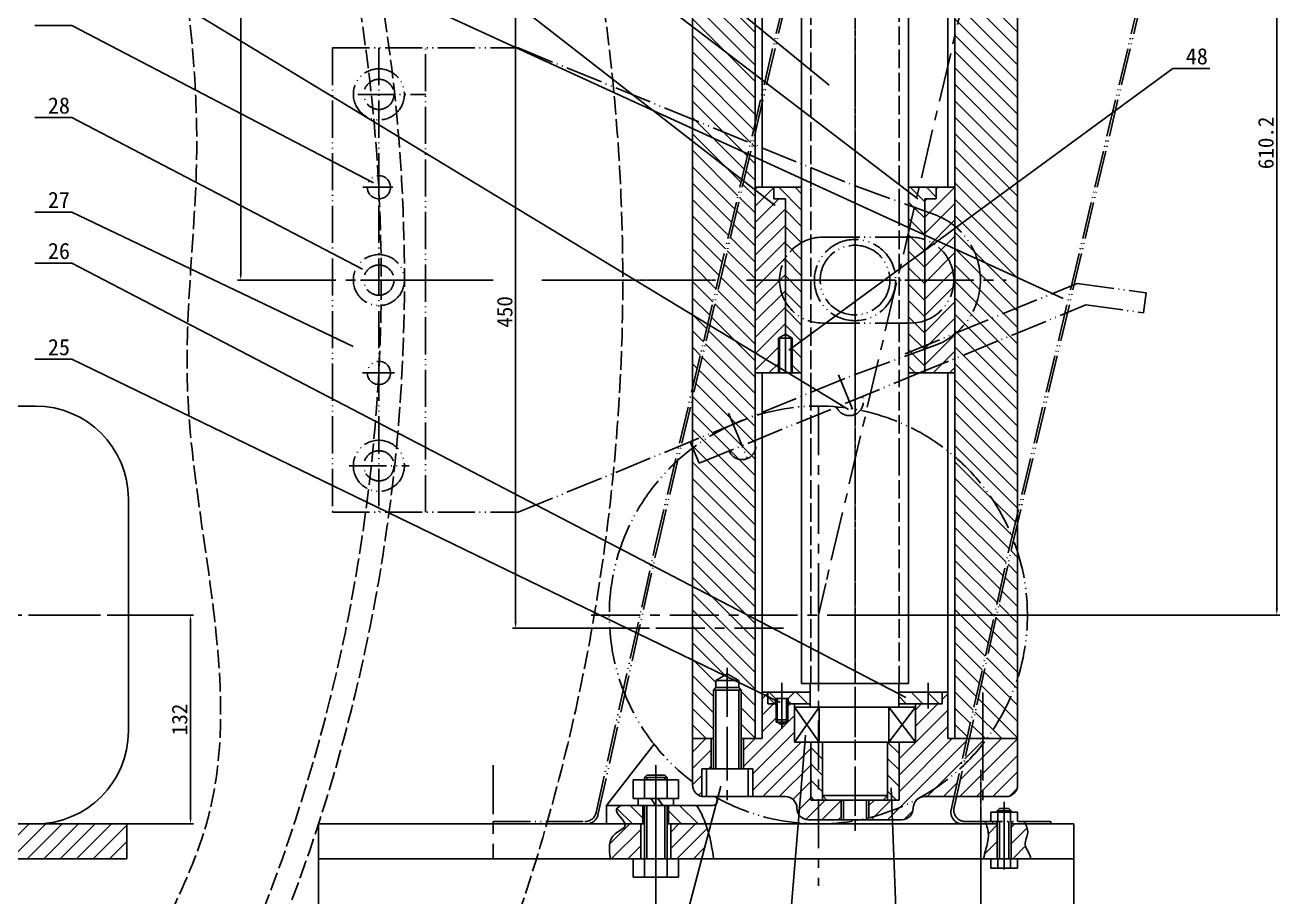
# Model space of a CAD drawing. Header units: millimetres. Extents: x 426 to 3129, y 89 to 2051.
# Drawn here: x 1610 to 2421, y 777 to 1340 of the extents above; entities that cross this region are included whole.
import ezdxf

# ---------------------------------------------------------------- set-up
doc = ezdxf.new("R2010")
doc.units = ezdxf.units.MM
for name, pattern in [('ACAD_ISO02W100', [15, 12, -3]), ('ACAD_ISO05W100', [34, 24, -3, 0.5, -3, 0.5, -3]), ('CENTER', [50.8, 31.75, -6.35, 6.35, -6.35]), ('CENTER2', [1.125, 0.75, -0.125, 0.125, -0.125])]:
    doc.linetypes.add(name, pattern=pattern)
for name, color, linetype in [('01', 1, 'CENTER'), ('1', 5, 'Continuous'), ('3', 5, 'Continuous'), ('CENTER', 1, 'CENTER2'), ('LAYER2', 6, 'ACAD_ISO05W100'), ('图层1', 7, 'Continuous'), ('图层2', 3, 'ACAD_ISO02W100')]:
    doc.layers.add(name, color=color, linetype=linetype)
doc.dimstyles.get("Standard").update_dxf_attribs({"dimtxt": 0.18, "dimasz": 0.18, "dimexe": 0.18, "dimexo": 0.0625, "dimgap": 0.09, "dimtad": 0, "dimtih": 1, "dimtoh": 1, "dimdec": 4, "dimzin": 0, "dimdsep": 46, "dimtxsty": 'Standard', "dimcen": 0.09, "dimadec": 0, "dimazin": 0, "dimtfac": 1, "dimtdec": 4, "dimtofl": 0, "dimtmove": 0, "dimatfit": 3, "dimfxl": 0, "dimtolj": 1, "dimtzin": 0, "dimarcsym": 0})
pattern_1 = [(135, (3463.598, -4151.553), (-5.303301, -5.303301), [])]
pattern_2 = [(45, (3463.598, -4151.553), (-5.303301, 5.303301), [])]
pattern_3 = [(135, (-48494.184, -1320.345), (-5.3033009, -5.3033009), [])]
pattern_4 = [(45, (-48494.184, -1320.345), (-5.3033009, 5.3033009), [])]

# ---------------------------------------------------------------- blocks, each defined once
blk = doc.blocks.new('*D2')
at = {"layer": '3', "color": 0, "lineweight": -2}
for p, q in [((2266.23, 1568.85), (2420.56, 1568.85)), ((2418.56, 1564.85), (2418.56, 962.69)), ((2146.23, 958.69), (2420.56, 958.69))]:
    blk.add_line(p, q, dxfattribs=at)
at = {"layer": '3', "color": 0}
for points in [[(2417.9, 1564.85), (2419.23, 1564.85), (2418.56, 1568.85)], [(2417.9, 962.69), (2419.23, 962.69), (2418.56, 958.69)]]:
    blk.add_solid(points, dxfattribs=at)
at = {"layer": 'DEFPOINTS', "color": 0}
for p in [(2266.17, 1568.85), (2146.17, 958.69), (2418.56, 958.69)]:
    blk.add_point(p, dxfattribs=at)
at = {"layer": '3', "color": 0, "insert": (2411.56, 1263.77), "char_height": 10, "attachment_point": 5, "rotation": 90}
blk.add_mtext('\\A1;610.2', dxfattribs=at)
blk = doc.blocks.new('*D3')
at = {"layer": '3', "color": 0, "lineweight": -2}
for p, q in [((1706.73, 958.69), (1719.01, 958.69)), ((1717.01, 954.69), (1717.01, 827.69)), ((1675.83, 823.69), (1719.01, 823.69))]:
    blk.add_line(p, q, dxfattribs=at)
at = {"layer": '3', "color": 0}
for points in [[(1716.34, 954.69), (1717.68, 954.69), (1717.01, 958.69)], [(1716.34, 827.69), (1717.68, 827.69), (1717.01, 823.69)]]:
    blk.add_solid(points, dxfattribs=at)
at = {"layer": 'DEFPOINTS', "color": 0}
for p in [(1706.67, 958.69), (1675.77, 823.69), (1717.01, 823.69)]:
    blk.add_point(p, dxfattribs=at)
at = {"layer": '3', "color": 0, "insert": (1710.01, 891.19), "char_height": 10, "attachment_point": 5, "rotation": 90}
blk.add_mtext('\\A1;132', dxfattribs=at)
blk = doc.blocks.new('*D7')
at = {"layer": '3', "color": 0, "lineweight": -2}
for p, q in [((1937.28, 1400.1), (1924.97, 1400.1)), ((1926.97, 1396.1), (1926.97, 954.1)), ((2013.53, 950.1), (1924.97, 950.1))]:
    blk.add_line(p, q, dxfattribs=at)
at = {"layer": '3', "color": 0}
for points in [[(1926.31, 1396.1), (1927.64, 1396.1), (1926.97, 1400.1)], [(1926.31, 954.1), (1927.64, 954.1), (1926.97, 950.1)]]:
    blk.add_solid(points, dxfattribs=at)
at = {"layer": 'DEFPOINTS', "color": 0}
for p in [(1937.35, 1400.1), (1926.97, 950.1), (2013.6, 950.1)]:
    blk.add_point(p, dxfattribs=at)
at = {"layer": '3', "color": 0, "insert": (1919.97, 1154.53), "char_height": 10, "attachment_point": 5, "rotation": 90}
blk.add_mtext('\\A1;450', dxfattribs=at)
blk = doc.blocks.new('*D8')
at = {"layer": '3', "color": 0, "lineweight": -2}
for p, q in [((1980.31, 1568.85), (1747.44, 1568.85)), ((1749.44, 1564.85), (1749.44, 1179.1)), ((1779.42, 1175.1), (1747.44, 1175.1))]:
    blk.add_line(p, q, dxfattribs=at)
at = {"layer": '3', "color": 0}
for points in [[(1748.78, 1564.85), (1750.11, 1564.85), (1749.44, 1568.85)], [(1748.78, 1179.1), (1750.11, 1179.1), (1749.44, 1175.1)]]:
    blk.add_solid(points, dxfattribs=at)
at = {"layer": 'DEFPOINTS', "color": 0}
for p in [(1980.37, 1568.85), (1749.44, 1175.1), (1779.48, 1175.1)]:
    blk.add_point(p, dxfattribs=at)
at = {"layer": '3', "color": 0, "insert": (1742.44, 1452.91), "char_height": 10, "attachment_point": 5, "rotation": 90}
blk.add_mtext('\\A1;393.75', dxfattribs=at)
blk = doc.blocks.new('*D9')
at = {"layer": '3', "color": 0, "lineweight": -2}
for p, q in [((2227.48, 801.12), (2227.48, 751.1)), ((2017.48, 789.12), (2017.48, 751.1)), ((2223.48, 753.1), (2021.48, 753.1))]:
    blk.add_line(p, q, dxfattribs=at)
at = {"layer": '3', "color": 0}
for points in [[(2021.48, 753.77), (2021.48, 752.44), (2017.48, 753.1)], [(2223.48, 753.77), (2223.48, 752.44), (2227.48, 753.1)]]:
    blk.add_solid(points, dxfattribs=at)
at = {"layer": 'DEFPOINTS', "color": 0}
for p in [(2227.48, 801.19), (2017.48, 789.19), (2017.48, 753.1)]:
    blk.add_point(p, dxfattribs=at)
at = {"layer": '3', "color": 0, "insert": (2122.48, 760.1), "char_height": 10, "attachment_point": 5}
blk.add_mtext('\\A1;160', dxfattribs=at)

msp = doc.modelspace()

# ---------------------------------------------------------------- hatches: boundary and pattern name
at = {"layer": '1'}
h = msp.add_hatch(dxfattribs=at)
h.set_pattern_fill('ANSI31', color=256, scale=60, angle=90, style=0)
h.set_pattern_definition(pattern_1)
h.paths.add_polyline_path([(2243.21124, 1471.3529), (2210.67178, 1471.3529), (2210.67178, 1333.17687)], flags=16)
h.paths.add_polyline_path([(2210.67178, 1333.17687), (2210.67178, 1208.58944), (2251.17178, 1238.33421), (2251.17178, 1471.3529), (2243.21124, 1471.3529)])
h = msp.add_hatch(dxfattribs=at)
h.set_pattern_fill('ANSI31', color=256, scale=60, angle=90, style=0)
h.set_pattern_definition(pattern_1)
h.paths.add_polyline_path([(2041.17178, 1373.77526), (2041.17178, 1339.02414), (2081.67178, 1308.00377), (2081.67178, 1340.39491)])
h.paths.add_polyline_path([(2063.67178, 1355.23062), (2081.67178, 1340.39491), (2081.67178, 1379.1029), (2063.67178, 1379.1029)])
h.paths.add_polyline_path([(2063.67178, 1355.23062), (2063.67178, 1379.1029), (2056.17178, 1379.1029), (2056.17178, 1390.3529), (2041.17178, 1390.3529), (2041.17178, 1373.77526)])
h.paths.add_polyline_path([(2041.17178, 1264.76981), (2072.98891, 1239.98262), (2081.67178, 1276.779), (2081.67178, 1308.00377), (2041.17178, 1339.02414)])
h.paths.add_polyline_path([(2041.17178, 1264.76981), (2041.17178, 1237.99879), (2041.17178, 1105.14766), (2072.98891, 1239.98262)])
h.paths.add_polyline_path([(2081.67178, 1270.25906), (2074.2883, 1238.97032), (2081.67178, 1233.2182), (2081.67178, 1235.1029)])
h = msp.add_hatch(dxfattribs=at)
h.set_pattern_fill('ANSI31', color=256, scale=60, angle=90, style=0)
h.set_pattern_definition(pattern_1)
h.paths.add_polyline_path([(2081.67178, 1087.37004), (2081.67178, 1233.2182), (2074.2883, 1238.97032), (2041.17178, 1098.63343), (2041.17178, 1071.18095), (2041.17178, 1066.45289, -0.085022506)])
h.paths.add_polyline_path([(2081.67178, 1087.37004, 0.085022506), (2041.17178, 1066.45289), (2041.17178, 977.1549), (2076.5948, 958.6862), (2081.67178, 958.6862)])
h = msp.add_hatch(dxfattribs=at)
h.set_pattern_fill('ANSI31', color=256, scale=60, style=0)
h.set_pattern_definition(pattern_2)
h.paths.add_polyline_path([(2210.67178, 1235.1029), (2198.67178, 1235.1029), (2198.67178, 1227.6029), (2191.17178, 1227.6029), (2191.17178, 1217.52917), (2191.17178, 1194.26788), (2210.67178, 1208.58944)])
h.paths.add_polyline_path([(2210.67178, 1175.1029), (2210.67178, 1208.58944), (2191.17178, 1194.26788), (2191.17178, 1175.1029)])
h.paths.add_polyline_path([(2210.67178, 1175.1029), (2191.17178, 1175.1029), (2191.17178, 1115.1029), (2206.17178, 1115.1029), (2210.67178, 1115.1029)])
h.paths.add_polyline_path([(2101.17178, 1227.6029), (2093.67178, 1227.6029), (2093.67178, 1235.1029), (2081.67178, 1235.1029), (2081.67178, 1213.66671), (2081.67178, 1175.1029), (2101.17178, 1175.1029)])
h.paths.add_polyline_path([(2081.67178, 1115.1029), (2096.67178, 1115.1029), (2096.67178, 1137.6029), (2101.17178, 1140.20098), (2101.17178, 1175.1029), (2081.67178, 1175.1029)])
h = msp.add_hatch(dxfattribs=at)
h.set_pattern_fill('ANSI31', color=256, scale=60, angle=90, style=0)
h.set_pattern_definition(pattern_1)
h.paths.add_polyline_path([(2191.17178, 1227.6029), (2198.67178, 1227.6029), (2198.67178, 1235.1029), (2187.57607, 1235.1029), (2180.67178, 1205.78442), (2180.67178, 1186.55627), (2191.17178, 1194.26788)])
h.paths.add_polyline_path([(2185.93713, 1228.14329), (2180.67178, 1232.17621), (2180.67178, 1221.59233), (2180.67178, 1205.78442)])
h.paths.add_polyline_path([(2187.57607, 1235.1029), (2180.67178, 1235.1029), (2180.67178, 1232.17621), (2185.93713, 1228.14329)])
h.paths.add_polyline_path([(2191.17178, 1194.26788), (2180.67178, 1186.55627), (2180.67178, 1175.1029), (2191.17178, 1175.1029)])
h.paths.add_polyline_path([(2191.17178, 1175.1029), (2180.67178, 1175.1029), (2180.67178, 1115.1029), (2191.17178, 1115.1029)])
h.paths.add_polyline_path([(2105.67178, 1115.1029), (2111.67178, 1115.1029), (2111.67178, 1135.87999), (2105.67178, 1131.47336)])
h.paths.add_polyline_path([(2111.67178, 1175.1029), (2101.17178, 1175.1029), (2101.17178, 1140.20098), (2105.67178, 1137.6029), (2105.67178, 1131.47336), (2111.67178, 1135.87999)])
h.paths.add_polyline_path([(2111.67178, 1235.1029), (2093.67178, 1235.1029), (2093.67178, 1227.6029), (2101.17178, 1227.6029), (2101.17178, 1175.1029), (2111.67178, 1175.1029)])
h = msp.add_hatch(dxfattribs=at)
h.set_pattern_fill('ANSI31', color=256, scale=60, angle=90, style=0)
h.set_pattern_definition(pattern_1)
h.paths.add_polyline_path([(2210.67178, 1208.58944), (2210.67178, 1115.1029), (2210.67178, 1060.89947, -0.118750736), (2247.54247, 1009.52776), (2251.17178, 1024.8254), (2251.17178, 1140.98405), (2251.17178, 1157.19348), (2251.17178, 1238.33421)])
h = msp.add_hatch(dxfattribs=at)
h.set_pattern_fill('ANSI31', color=256, scale=60, angle=90, style=0)
h.set_pattern_definition(pattern_1)
h.paths.add_polyline_path([(2210.67178, 958.6862), (2236.17697, 958.6862), (2246.10543, 1003.47061), (2247.54247, 1009.52776, 0.118750736), (2210.67178, 1060.89947)])
h.paths.add_polyline_path([(2236.17697, 958.6862), (2210.67178, 958.6862), (2210.67178, 878.8529), (2218.47835, 878.8529)])
h.paths.add_polyline_path([(2251.17178, 958.6862), (2237.71339, 958.6862), (2220.01477, 878.8529), (2231.3472, 878.8529, 0.081627234), (2251.17178, 917.89497)])
h.paths.add_polyline_path([(2237.71339, 958.6862), (2251.17178, 958.6862), (2251.17178, 999.47743, 0.014957472), (2248.50266, 1007.09879), (2247.64185, 1003.47061)])
h.paths.add_polyline_path([(2231.3472, 878.8529), (2251.17178, 878.8529), (2251.17178, 917.89497, -0.081627234)])
h = msp.add_hatch(dxfattribs=at)
h.set_pattern_fill('ANSI31', color=256, scale=60, angle=90, style=0)
h.set_pattern_definition(pattern_1)
h.paths.add_polyline_path([(2041.17178, 977.1549), (2041.17178, 958.6862), (2076.5948, 958.6862)])
h.paths.add_polyline_path([(2041.17178, 958.6862), (2041.17178, 950.1029), (2081.67178, 950.1029), (2081.67178, 956.03919), (2076.5948, 958.6862)])
h.paths.add_polyline_path([(2041.17178, 950.1029), (2041.17178, 929.67643), (2061.86917, 919.64229), (2063.67178, 920.68303), (2071.17178, 916.3529), (2071.17178, 915.13236), (2081.67178, 910.04194), (2081.67178, 950.1029)])
h.paths.add_polyline_path([(2054.67178, 910.0529), (2056.17178, 911.8529), (2056.17178, 916.3529), (2061.86917, 919.64229), (2041.17178, 929.67643), (2041.17178, 890.1029), (2041.17178, 878.8529), (2054.67178, 878.8529)])
h.paths.add_polyline_path([(2081.67178, 910.04194), (2071.17178, 915.13236), (2071.17178, 911.8529), (2072.67178, 910.0529), (2072.67178, 878.8529), (2081.67178, 878.8529)])
h = msp.add_hatch(dxfattribs=at)
h.set_pattern_fill('ANSI31', color=256, scale=60, style=0)
h.set_pattern_definition(pattern_2)
edge = h.paths.add_edge_path()
edge.add_line((2007.73194, 823.68614), (1997.6061, 823.68614))
edge.add_spline(control_points=[(1997.6061, 823.68614), (1997.6752, 823.4283), (1997.99307, 820.91422), (1986.24606, 816.64501), (1987.39089, 807.33984), (1988.148, 801.18614)], knot_values=[0, 0, 0, 0, 0.932855947, 9.383434657, 25.884454147, 25.884454147, 25.884454147, 25.884454147], degree=3, periodic=0)
edge.add_line((1988.148, 801.18614), (2007.73194, 801.18614))
edge.add_line((2007.73194, 801.18614), (2007.73194, 823.68614))
at = {"layer": '3'}
h = msp.add_hatch(dxfattribs=at)
h.set_pattern_fill('ANSI31', color=256, scale=60, style=0)
h.set_pattern_definition(pattern_4)
h.paths.add_polyline_path([(2080.17178, 859.3529), (2080.17178, 841.3529), (2101.17178, 841.3529, -0.414213562), (2108.67178, 833.8529, 0.414213562), (2116.17178, 826.3529), (2122.48194, 826.3529), (2122.48194, 839.1029), (2117.67178, 839.1029), (2117.67178, 876.6029), (2107.17178, 876.6029), (2107.17178, 901.3529), (2102.67178, 901.3529), (2102.67178, 890.8529), (2102.67178, 889.3529), (2101.92178, 889.3529), (2098.92178, 887.62085), (2095.92178, 889.3529), (2095.17178, 889.3529), (2095.17178, 890.8529), (2095.17178, 901.3529), (2089.92178, 901.3529), (2089.92178, 908.8529), (2086.17178, 908.8529), (2086.17178, 878.8529), (2074.17178, 878.8529), (2074.17178, 859.3529)])
h.paths.add_polyline_path([(2053.17178, 878.8529), (2041.17178, 878.8529), (2041.17178, 848.8529, 0.356393959), (2047.17178, 841.50443), (2047.17178, 859.3529), (2053.17178, 859.3529)])
h.paths.add_polyline_path([(2137.17178, 839.1029), (2122.48194, 839.1029), (2122.48194, 826.3529), (2137.17178, 826.3529)])
h.paths.add_polyline_path([(2155.17178, 839.1029), (2155.17178, 827.70386, 0.063814425), (2187.14397, 840.17957, -0.031955167), (2187.98301, 840.64126, 0.060211161), (2214.22012, 859.64527), (2218.47835, 878.8529), (2206.17178, 878.8529), (2206.17178, 908.8529), (2202.42178, 908.8529), (2202.42178, 901.3529), (2185.17178, 901.3529), (2185.17178, 876.6029), (2174.67178, 876.6029), (2174.67178, 839.1029)])
h.paths.add_polyline_path([(2176.17178, 826.3529, 0.414213562), (2183.67178, 833.8529, -0.256372929), (2187.14397, 840.17957, -0.063814425), (2155.17178, 827.70386), (2155.17178, 826.3529)])
h.paths.add_polyline_path([(2251.17178, 878.8529), (2231.3472, 878.8529, -0.008196574), (2228.67178, 875.32723), (2228.67178, 869.13749), (2228.67178, 841.3529), (2243.67178, 841.3529, 0.414213562), (2251.17178, 848.8529)])
h.paths.add_polyline_path([(2228.67178, 841.3529), (2228.67178, 875.32723, -0.03459494), (2216.16364, 861.48158), (2211.70122, 841.3529)])
h.paths.add_polyline_path([(2228.67178, 875.32723), (2228.67178, 878.8529), (2220.01477, 878.8529), (2216.16364, 861.48158, 0.03459494)])
h.paths.add_polyline_path([(2210.1648, 841.3529), (2214.22012, 859.64527, -0.060211161), (2187.98301, 840.64126, -0.110230355), (2191.17178, 841.3529)], flags=17)
h = msp.add_hatch(dxfattribs=at)
h.set_pattern_fill('ANSI31', color=256, scale=60, angle=90, style=0)
h.set_pattern_definition(pattern_3)
h.paths.add_polyline_path([(2202.42178, 901.3529), (2202.42178, 908.8529), (2193.42178, 908.8529), (2193.42178, 901.3529)])
h.paths.add_polyline_path([(2174.35857, 908.8529), (2174.35857, 901.3529), (2193.42178, 901.3529), (2193.42178, 908.8529)])
h.paths.add_polyline_path([(2117.26482, 901.3529), (2117.26482, 908.8529), (2107.17178, 908.8529), (2103.04678, 904.7279), (2103.04678, 901.3529)])
h.paths.add_polyline_path([(2090.67178, 908.8529), (2089.92178, 908.8529), (2089.92178, 901.3529), (2094.79678, 901.3529), (2094.79678, 904.7279)])
h = msp.add_hatch(dxfattribs=at)
h.set_pattern_fill('ANSI31', color=256, scale=60, angle=90, style=0)
h.set_pattern_definition([(135, (-48424.888, -1320.345), (-5.3033009, -5.3033009), [])])
h.paths.add_polyline_path([(2174.67178, 876.6029), (2167.17178, 876.6029), (2167.17178, 839.1029), (2174.67178, 839.1029)])
h.paths.add_polyline_path([(2117.67178, 839.1029), (2122.48194, 839.1029), (2122.48194, 876.6029), (2117.67178, 876.6029)])
h.paths.add_polyline_path([(2125.17178, 876.6029), (2122.48194, 876.6029), (2122.48194, 839.1029), (2125.17178, 839.1029)])
h = msp.add_hatch(dxfattribs=at)
h.set_pattern_fill('ANSI31', color=256, scale=60, angle=90, style=0)
h.set_pattern_definition(pattern_3)
edge = h.paths.add_edge_path()
edge.add_spline(control_points=[(2049.777, 823.6862), (2048.79512, 826.4398), (2047.01237, 830.53382), (2044.63727, 834.36758), (2043.78593, 835.68614)], knot_values=[15.261782198, 15.261782198, 15.261782198, 15.261782198, 21.146875884, 24.273796197, 24.273796197, 24.273796197, 24.273796197], degree=3, periodic=0)
edge.add_line((2043.78593, 835.68614), (2025.73194, 835.68614))
edge.add_line((2025.73194, 835.68614), (2025.73194, 823.6862))
edge.add_line((2025.73194, 823.6862), (2049.777, 823.6862))
edge = h.paths.add_edge_path()
edge.add_line((1997.60608, 823.6862), (2009.23194, 823.6862))
edge.add_line((2009.23194, 823.6862), (2009.23194, 835.68614))
edge.add_line((2009.23194, 835.68614), (1995.30686, 835.68614))
edge.add_spline(control_points=[(1995.30686, 835.68614), (1993.92782, 834.94726), (1988.82421, 832.21277), (1996.8061, 826.6711), (1997.60608, 823.6862)], knot_values=[25.884525374, 25.884525374, 25.884525374, 25.884525374, 29.882975095, 40.682077978, 40.682077978, 40.682077978, 40.682077978], degree=3, periodic=0)
h = msp.add_hatch(dxfattribs=at)
h.set_pattern_fill('ANSI31', color=256, scale=60, style=0)
h.set_pattern_definition(pattern_4)
h.paths.add_polyline_path([(1351.9863, 801.1862), (1351.9863, 823.6862), (1329.85042, 823.6862), (1228.08666, 823.6862), (1228.08666, 801.1862), (1270.29786, 801.1862)])
h.paths.add_polyline_path([(1270.29786, 643.6862), (1288.29786, 643.6862), (1288.29786, 801.1862), (1270.29786, 801.1862)])
h.paths.add_polyline_path([(1501.9863, 801.1862), (1501.9863, 823.6862), (1371.4863, 823.6862), (1371.4863, 801.1862)])
h.paths.add_polyline_path([(1569.41555, 801.1862), (1675.77216, 801.1862), (1675.77216, 823.6862), (1521.4863, 823.6862), (1521.4863, 801.1862)])
h.paths.add_polyline_path([(1551.41555, 643.6862), (1569.41555, 643.6862), (1569.41555, 801.1862), (1551.41555, 801.1862)])
h = msp.add_hatch(dxfattribs=at)
h.set_pattern_fill('ANSI31', color=256, scale=60, style=0)
h.set_pattern_definition(pattern_2)
edge = h.paths.add_edge_path()
edge.add_line((2027.23194, 823.68614), (2027.23194, 801.18614))
edge.add_line((2027.23194, 801.18614), (2047.22959, 801.18614))
edge.add_line((2047.22959, 801.18614), (2051.59764, 817.78688))
edge.add_spline(control_points=[(2051.59764, 817.78688), (2051.06423, 819.7856), (2050.46542, 821.75559), (2049.777, 823.6862)], knot_values=[11.135606354, 11.135606354, 11.135606354, 11.135606354, 15.261782198, 15.261782198, 15.261782198, 15.261782198], degree=3, periodic=0)
edge.add_line((2049.777, 823.6862), (2039.58554, 823.6862))
edge.add_line((2039.58554, 823.6862), (2039.58554, 823.68614))
edge.add_line((2039.58554, 823.68614), (2027.23194, 823.68614))
h = msp.add_hatch(dxfattribs=at)
h.set_pattern_fill('ANSI31', color=256, scale=60, style=0)
h.set_pattern_definition(pattern_4)
edge = h.paths.add_edge_path()
edge.add_line((2229.05924, 801.18614), (2238.05316, 801.18614))
edge.add_line((2238.05316, 801.18614), (2238.05316, 823.6862))
edge.add_line((2238.05316, 823.6862), (2230.79298, 823.6862))
edge.add_spline(control_points=[(2230.79298, 823.6862), (2231.56791, 821.41491), (2232.72948, 817.43196), (2231.77517, 811.77694), (2230.58478, 806.60421), (2229.61635, 803.16476), (2229.05924, 801.18614)], knot_values=[1.555965581, 1.555965581, 1.555965581, 1.555965581, 8.62002312, 13.895649848, 18.443484741, 24.603347412, 24.603347412, 24.603347412, 24.603347412], degree=3, periodic=0)
edge = h.paths.add_edge_path()
edge.add_spline(control_points=[(2259.53712, 801.18614), (2259.51537, 804.44656), (2253.80747, 809.57565), (2258.79537, 817.54104), (2257.12253, 821.88834), (2256.25327, 823.6862)], knot_values=[1.593069307, 1.593069307, 1.593069307, 1.593069307, 11.383565121, 19.408841419, 25.130279455, 25.130279455, 25.130279455, 25.130279455], degree=3, periodic=0)
edge.add_line((2256.25327, 823.6862), (2247.05316, 823.6862))
edge.add_line((2247.05316, 823.6862), (2247.05316, 801.18614))
edge.add_line((2247.05316, 801.18614), (2259.53712, 801.18614))
h = msp.add_hatch(dxfattribs=at)
h.set_pattern_fill('ANSI31', color=256, scale=60, angle=90, style=0)
h.set_pattern_definition(pattern_3)
edge = h.paths.add_edge_path()
edge.add_line((2247.42816, 825.1862), (2247.42816, 823.6862))
edge.add_line((2247.42816, 823.6862), (2256.25327, 823.6862))
edge.add_spline(control_points=[(2256.25327, 823.6862), (2256.01123, 824.1868), (2255.75578, 824.6865), (2255.50033, 825.1862)], knot_values=[0, 0, 0, 0, 1.593069307, 1.593069307, 1.593069307, 1.593069307], degree=3, periodic=0)
edge.add_line((2255.50033, 825.1862), (2247.42816, 825.1862))
edge = h.paths.add_edge_path()
edge.add_spline(control_points=[(2230.27025, 825.1862), (2230.44627, 824.68634), (2230.62229, 824.18649), (2230.79298, 823.6862)], knot_values=[0, 0, 0, 0, 1.555965581, 1.555965581, 1.555965581, 1.555965581], degree=3, periodic=0)
edge.add_line((2230.79298, 823.6862), (2237.67816, 823.6862))
edge.add_line((2237.67816, 823.6862), (2237.67816, 825.1862))
edge.add_line((2237.67816, 825.1862), (2230.27025, 825.1862))

# ---------------------------------------------------------------- linework, layer by layer
for p, q in [((2041.17178, 1237.99879), (2041.17178, 1391.1029)), ((2041.17178, 1237.99879), (2041.17178, 1071.18095)), ((2180.67178, 1235.1029), (2180.67178, 1205.78442)), ((2041.17178, 890.1029), (2041.17178, 1071.18095)), ((2122.48194, 958.6862), (2127.29926, 979.14254)), ((2122.48194, 958.6862), (2122.48194, 940.75298)), ((2174.35857, 899.1029), (2174.35857, 914.41277)), ((2123.0764, 876.6029), (2123.0764, 899.1029)), ((2168.07833, 876.6029), (2168.07833, 899.1029)), ((2167.17178, 839.1029), (2167.17178, 876.6029)), ((2128.05997, 839.1029), (2125.17178, 841.99108)), ((2125.17178, 841.99108), (2167.17178, 841.99108)), ((2164.2836, 839.1029), (2167.17178, 841.99108))]:
    msp.add_line(p, q)
at = {"linetype": 'Continuous'}
for p, q in [((2056.17178, 911.8529), (2056.17178, 916.3529)), ((2071.17178, 911.8529), (2071.17178, 916.3529)), ((2054.67178, 910.0529), (2056.17178, 911.8529)), ((2071.17178, 911.8529), (2072.67178, 910.0529)), ((2102.67178, 889.3529), (2095.17178, 889.3529)), ((2095.92178, 890.8529), (2095.92178, 889.3529)), ((2098.92178, 889.3529), (2102.67178, 889.3529)), ((2101.92178, 890.8529), (2101.92178, 889.3529))]:
    msp.add_line(p, q, dxfattribs=at)
at = {"linetype": 'CENTER'}
msp.add_line((2146.17178, 826.4313), (2146.17178, 822.78171), dxfattribs=at)
at = {"layer": '01'}
for p, q in [((2146.17178, 1674.24628), (2146.17178, 869.13749)), ((2266.17178, 1568.8529), (2122.48194, 958.6862)), ((2146.17178, 1094.79948), (2146.17178, 1246.88987)), ((2146.17178, 1241.57199), (2146.17178, 1106.86646)), ((1912.56245, 1175.1029), (1779.48375, 1175.1029)), ((1998.40656, 1175.1029), (1950.24008, 1175.1029)), ((2076.85768, 1175.1029), (2218.82637, 1175.1029)), ((2089.47178, 1175.1029), (2243.67178, 1175.1029)), ((2101.17178, 1140.20098), (2101.17178, 1115.1029)), ((2122.48194, 1093.6862), (2122.48194, 783.64557)), ((1157.20703, 958.6862), (1694.00501, 958.6862)), ((1472.57241, 958.6862), (1706.6686, 958.6862)), ((1975.75044, 958.6862), (2293.72949, 958.6862)), ((2100.00719, 950.1029), (2013.59686, 950.1029)), ((2063.67178, 924.56928), (2063.67178, 869.13749)), ((2098.92178, 914.85906), (2098.92178, 885.09237)), ((2146.17178, 911.49648), (2146.17178, 819.24665)), ((2193.42178, 914.85906), (2193.42178, 898.22334)), ((2228.67178, 908.52611), (2228.67178, 869.13749)), ((2063.67178, 883.52966), (2063.67178, 835.57117)), ((2228.67178, 883.52966), (2228.67178, 835.57117)), ((1912.48194, 861.72627), (1912.48194, 801.18614)), ((2017.48194, 861.72627), (2017.48194, 801.18614)), ((2017.48194, 823.68614), (2017.48194, 860.06973)), ((2146.17178, 838.99108), (2146.17178, 833.56529)), ((2227.48194, 832.27138), (2227.48194, 823.6862)), ((2242.55316, 828.25639), (2242.55316, 820.32063)), ((2017.48194, 823.68614), (2017.48194, 801.18614)), ((2227.48194, 823.6862), (2227.48194, 797.73908)), ((2287.48194, 823.6862), (2287.48194, 797.73908)), ((2017.48194, 801.18614), (2017.48194, 776.90708))]:
    msp.add_line(p, q, dxfattribs=at)
at = {"layer": '1', "linetype": 'Continuous'}
for p, q in [((2056.17178, 910.0529), (2056.17178, 859.3529)), ((2071.17178, 910.0529), (2071.17178, 859.3529)), ((2095.92178, 904.7279), (2095.92178, 889.3529)), ((2101.92178, 904.7279), (2101.92178, 889.3529)), ((2107.17178, 899.1029), (2123.0764, 876.6029)), ((2123.0764, 899.1029), (2107.17178, 876.6029)), ((2168.07833, 899.1029), (2185.17178, 876.6029)), ((2185.17178, 899.1029), (2168.07833, 876.6029)), ((2095.17178, 890.8529), (2095.17178, 889.3529)), ((2102.67178, 890.8529), (2102.67178, 889.3529)), ((2011.63194, 853.68614), (2011.63194, 852.18614)), ((2023.33194, 853.68614), (2023.33194, 852.18614)), ((2011.63194, 835.68614), (2011.63194, 801.18614)), ((2023.33194, 835.68614), (2023.33194, 801.18614))]:
    msp.add_line(p, q, dxfattribs=at)
at = {"layer": '3'}
for p, q in [((2129.489, 1300.98366), (1640.42266, 1704.07515)), ((2186.62207, 1227.61867), (1640.42266, 1645.97191)), ((2094.48619, 1223.23511), (1640.42266, 1576.97424)), ((1640.42266, 1457.32059), (2280.67317, 1163.29388)), ((1640.42266, 1395.87427), (2142.03908, 1091.39069)), ((1616.42266, 1339.5943), (1640.42266, 1339.5943)), ((1835.28396, 1237.99838), (1640.42266, 1339.5943)), ((2103.37386, 1129.78568), (2351.30784, 1311.87801)), ((2351.30784, 1311.87801), (2375.30784, 1311.87801)), ((1616.42266, 1280.09576), (1640.42266, 1280.09576)), ((1828.07353, 1182.25919), (1640.42266, 1280.09576)), ((1616.42266, 1219.03145), (1640.42266, 1219.03145)), ((1821.96229, 1132.26956), (1640.42266, 1219.03145)), ((1616.42266, 1186.09568), (1640.42266, 1186.09568)), ((2178.99976, 905.29476), (1640.42266, 1186.09568)), ((2096.67178, 1137.6029), (2096.67178, 1115.1029)), ((2105.67178, 1137.6029), (2105.67178, 1115.1029)), ((1616.42266, 1123.96057), (1640.42266, 1123.96057)), ((2097.91283, 902.16824), (1640.42266, 1123.96057)), ((2114.17562, 881.02286), (2085.15065, 531.62489)), ((2059.54994, 848.00955), (1976.30162, 531.62489)), ((2169.40449, 847.02232), (2182.20749, 531.62489))]:
    msp.add_line(p, q, dxfattribs=at)
at = {"layer": '3', "linetype": 'Continuous'}
for p, q in [((2014.26231, 840.18614), (2017.48194, 835.68614)), ((2018.79263, 840.18614), (2022.01226, 835.68614)), ((2239.55316, 832.19444), (2239.55316, 831.1862)), ((2245.55316, 832.19444), (2245.55316, 831.1862)), ((2239.55316, 825.1862), (2239.55316, 801.1862)), ((2245.55316, 825.1862), (2245.55316, 801.1862)), ((2247.05316, 823.6862), (2270.24695, 823.6862))]:
    msp.add_line(p, q, dxfattribs=at)
at = {"layer": '3'}
for points in [[(1988.148, 801.18614), (1991.32972, 817.37751), (1997.69317, 822.93798), (1992.12514, 833.26452), (1995.30686, 835.68614)], [(2230.27025, 825.1862), (2232.28864, 816.80581), (2231.68313, 811.56505), (2230.674, 807.13059), (2229.05924, 801.18614)], [(2255.50033, 825.1862), (2257.7206, 818.21681), (2256.10584, 810.35566), (2259.53712, 801.18614), (2259.53712, 801.08359)]]:
    msp.add_spline(points, degree=3, dxfattribs=at)
msp.add_open_spline([(2054.96384, 801.18614), (2053.13447, 811.82704), (2051.03459, 824.04137), (2044.63727, 834.36758), (2043.78593, 835.68614)], degree=3, knots=[0, 0, 0, 0, 21.146875884, 24.273796197, 24.273796197, 24.273796197, 24.273796197], dxfattribs=at)
at = {"layer": 'CENTER'}
for p, q in [((2146.17178, 914.41277), (2146.17178, 1384.45096)), ((2146.17178, 864.93976), (2146.17178, 878.40391)), ((2146.17178, 838.99108), (2146.17178, 851.63013)), ((2227.48194, 825.1862), (2227.48194, 858.68373))]:
    msp.add_line(p, q, dxfattribs=at)
at = {"layer": 'CENTER', "linetype": 'CENTER2'}
for p, q in [((1826.70513, 1175.1029), (1906.2828, 1175.1029)), ((1943.96056, 1175.1029), (2049.19708, 1175.1029)), ((2022.37993, 1175.1029), (2056.00958, 1175.1029)), ((2076.02878, 1175.1029), (2131.55555, 1175.1029))]:
    msp.add_line(p, q, dxfattribs=at)
at = {"layer": 'CENTER', "linetype": 'CENTER'}
for p, q in [((2242.55316, 828.34855), (2242.55316, 837.96167)), ((2242.55316, 823.6862), (2242.55316, 828.34855)), ((2242.55316, 820.32063), (2242.55316, 801.1862)), ((2242.55316, 801.1862), (2242.55316, 794.31643))]:
    msp.add_line(p, q, dxfattribs=at)
at = {"layer": 'DEFPOINTS', "color": 0, "linetype": 'ByBlock'}
msp.add_point((2272.55316, 823.6862), dxfattribs=at)
at = {"layer": 'LAYER2'}
for p, q in [((1808.67178, 1325.1029), (1928.67178, 1325.1029)), ((1808.67178, 1325.1029), (1808.67178, 1025.1029)), ((1838.67178, 1325.1029), (1838.67178, 1025.1029)), ((1868.67178, 1025.1029), (1868.67178, 1325.1029)), ((1928.67178, 1325.1029), (2146.17178, 1236.01866)), ((1825.01242, 1295.1029), (1869.02271, 1295.1029)), ((2146.17178, 1241.57199), (2146.17178, 1106.86646)), ((1828.28532, 1235.1029), (1847.74034, 1235.1029)), ((2146.17178, 1236.01866), (2197.50801, 1217.40893)), ((2125.17178, 1202.8529), (2180.67178, 1202.8529)), ((1826.70513, 1175.1029), (1906.2828, 1175.1029)), ((1943.96056, 1175.1029), (2049.19708, 1175.1029)), ((2076.85768, 1175.1029), (2218.82637, 1175.1029)), ((2076.85768, 1175.1029), (2218.82637, 1175.1029)), ((2178.55117, 1127.44927), (2289.5728, 1172.9219)), ((2289.5728, 1172.9219), (2334.16421, 1166.87167)), ((2184.23652, 1113.56846), (2295.25815, 1159.0411)), ((2295.25815, 1159.0411), (2332.41766, 1153.99923)), ((2332.41766, 1153.99923), (2334.16421, 1166.87167)), ((2125.17178, 1147.3529), (2180.67178, 1147.3529)), ((2125.17178, 1147.3529), (2180.67178, 1147.3529)), ((2146.17178, 1114.18714), (2197.50801, 1132.79687)), ((1828.00485, 1115.1029), (1848.71503, 1115.1029)), ((1928.67178, 1025.1029), (2146.17178, 1114.18714)), ((2045.40363, 1056.70479), (2184.23652, 1113.56846)), ((2135.41222, 1113.97623), (2145.98048, 1088.17376)), ((2064.53946, 1089.13537), (2076.57645, 1059.74701)), ((2039.71828, 1070.5856), (2045.40363, 1056.70479)), ((1819.53246, 1055.1029), (1858.12876, 1055.1029)), ((1808.67178, 1025.1029), (1928.67178, 1025.1029))]:
    msp.add_line(p, q, dxfattribs=at)
for centre, radius in [((1838.67178, 1295.1029), 16.5), ((1838.67178, 1295.1029), 9.75), ((1838.67178, 1235.1029), 7.5), ((1838.67178, 1175.1029), 16.5), ((1838.67178, 1175.1029), 9.75), ((1838.67178, 1115.1029), 7.5), ((1838.67178, 1055.1029), 16.5), ((1838.67178, 1055.1029), 9.75)]:
    msp.add_circle(centre, radius, dxfattribs=at)
for centre, radius, start, end in [((2182.17178, 1175.1029), 45, 0, 70.07407207), ((2125.17178, 1175.1029), 27.75, 90, 180), ((2182.17178, 1175.1029), 27.75, 0, 93.09857934), ((2125.17178, 1175.1029), 27.75, 180, 270), ((2182.17178, 1175.1029), 27.75, 266.90142066, 0), ((2182.17178, 1175.1029), 45, 289.92592793, 0), ((2142.56927, 1096.50224), 9, 202.2732, 22.2732), ((2073.16524, 1068.07549), 9, 202.2732, 22.2732)]:
    msp.add_arc(centre, radius, start, end, dxfattribs=at)
for p in [(1845.2889, 1118.6333), (1832.05466, 1111.5725), (1846.70858, 1060.62307), (1830.63498, 1049.58273)]:
    msp.add_point(p, dxfattribs=at)
at = {"layer": '图层1'}
for p, q in [((2081.67178, 1471.3529), (2081.67178, 1213.66671)), ((2086.17178, 1471.3529), (2086.17178, 1235.1029)), ((2206.17178, 1471.3529), (2206.17178, 1235.1029)), ((2210.67178, 1471.3529), (2210.67178, 1201.90035)), ((2251.17178, 1471.3529), (2251.17178, 1157.19348)), ((2111.67178, 1235.1029), (2111.67178, 1431.91277)), ((2180.67178, 1221.59233), (2180.67178, 1431.91277)), ((2081.67178, 1235.1029), (2081.67178, 1213.66671)), ((2081.67178, 1235.1029), (2111.67178, 1235.1029)), ((2081.67178, 1235.1029), (2081.67178, 1087.76907)), ((2093.67178, 1235.1029), (2093.67178, 1227.6029)), ((2093.67178, 1235.1029), (2111.67178, 1235.1029)), ((2111.67178, 1100.05657), (2111.67178, 1235.1029)), ((2180.67178, 1235.1029), (2206.17178, 1235.1029)), ((2180.67178, 1235.1029), (2198.67178, 1235.1029)), ((2180.67178, 1235.1029), (2210.67178, 1235.1029)), ((2180.67178, 1060.91268), (2180.67178, 1235.1029)), ((2198.67178, 1235.1029), (2198.67178, 1227.6029)), ((2198.67178, 1235.1029), (2198.67178, 1227.6029)), ((2210.67178, 1235.1029), (2210.67178, 1115.1029)), ((2101.17178, 1227.6029), (2093.67178, 1227.6029)), ((2101.17178, 1227.6029), (2101.17178, 1142.59296)), ((2101.17178, 1227.6029), (2101.17178, 1140.20098)), ((2191.17178, 1227.6029), (2198.67178, 1227.6029)), ((2191.17178, 1227.6029), (2191.17178, 1115.1029)), ((2251.17178, 1157.19348), (2251.17178, 1140.98405)), ((2081.67178, 1147.14118), (2081.67178, 1115.1029)), ((2101.17178, 1146.41702), (2101.17178, 1140.20098)), ((2101.17178, 1140.20098), (2096.67178, 1137.6029)), ((2096.67178, 1137.6029), (2101.17178, 1137.6029)), ((2097.42178, 1137.6029), (2097.42178, 1115.1029)), ((2105.67178, 1137.6029), (2101.17178, 1140.20098)), ((2101.17178, 1137.6029), (2105.67178, 1137.6029)), ((2104.92178, 1137.6029), (2104.92178, 1115.1029)), ((2251.17178, 1140.98405), (2251.17178, 878.8529)), ((2210.67178, 1124.39591), (2210.67178, 1115.1029)), ((2210.67178, 1124.39591), (2210.67178, 878.8529)), ((2081.67178, 1115.1029), (2111.67178, 1115.1029)), ((2081.67178, 1115.1029), (2081.67178, 878.8529)), ((2086.17178, 1115.1029), (2086.17178, 1089.61219)), ((2086.17178, 1115.1029), (2086.17178, 878.8529)), ((2101.17178, 1115.1029), (2111.67178, 1115.1029)), ((2111.67178, 1060.91268), (2111.67178, 1115.1029)), ((2180.67178, 1115.1029), (2206.17178, 1115.1029)), ((2187.98285, 1115.1029), (2191.17178, 1115.1029)), ((2187.98285, 1115.1029), (2210.67178, 1115.1029)), ((2191.17178, 1116.40903), (2191.17178, 1115.1029)), ((2206.17178, 1115.1029), (2206.17178, 878.8529)), ((1329.85042, 1093.6862), (1616.85992, 1093.6862)), ((2041.17178, 1071.18095), (2041.17178, 878.8529)), ((2111.67178, 1060.91268), (2111.67178, 914.41277)), ((2180.67178, 1060.91268), (2180.67178, 914.41277)), ((1676.85992, 1033.6862), (1676.85992, 883.6862)), ((2063.67178, 920.68303), (2056.17178, 916.3529)), ((2056.17178, 916.3529), (2056.17178, 911.8529)), ((2071.17178, 916.3529), (2056.17178, 916.3529)), ((2063.67178, 920.68303), (2071.17178, 916.3529)), ((2071.17178, 916.3529), (2071.17178, 911.8529)), ((2054.67178, 910.0529), (2054.67178, 859.3529)), ((2054.67178, 910.0529), (2054.67178, 859.3529)), ((2072.67178, 910.0529), (2054.67178, 910.0529)), ((2056.17178, 911.8529), (2071.17178, 911.8529)), ((2072.67178, 910.0529), (2072.67178, 859.3529)), ((2086.17178, 908.8529), (2117.26482, 908.8529)), ((2086.17178, 908.8529), (2086.17178, 878.8529)), ((2089.92178, 908.8529), (2089.92178, 901.3529)), ((2094.79678, 904.7279), (2090.67178, 908.8529)), ((2103.04678, 904.7279), (2107.17178, 908.8529)), ((2111.67178, 914.41277), (2180.67178, 914.41277)), ((2111.67178, 914.41277), (2180.67178, 914.41277)), ((2117.26482, 899.1029), (2117.26482, 914.41277)), ((2117.67178, 914.41277), (2174.67178, 914.41277)), ((2206.17178, 908.8529), (2174.67178, 908.8529)), ((2202.42178, 908.8529), (2202.42178, 901.3529)), ((2206.17178, 908.8529), (2206.17178, 878.8529)), ((2089.92178, 901.3529), (2095.17178, 901.3529)), ((2094.79678, 904.7279), (2103.04678, 904.7279)), ((2094.79678, 904.7279), (2094.79678, 901.3529)), ((2095.17178, 904.7279), (2095.17178, 890.8529)), ((2102.67178, 904.7279), (2102.67178, 890.8529)), ((2102.67178, 901.3529), (2117.26482, 901.3529)), ((2103.04678, 904.7279), (2103.04678, 901.3529)), ((2107.17178, 901.3529), (2107.17178, 876.6029)), ((2202.42178, 901.3529), (2174.35857, 901.3529)), ((2185.17178, 901.3529), (2185.17178, 876.6029)), ((2107.17178, 899.1029), (2146.17178, 899.1029)), ((2185.17178, 899.1029), (2146.17178, 899.1029)), ((2102.67178, 890.8529), (2095.17178, 890.8529)), ((2095.92178, 889.3529), (2098.92178, 887.62085)), ((2101.92178, 889.3529), (2095.92178, 889.3529)), ((2101.92178, 889.3529), (2098.92178, 887.62085)), ((1985.59606, 835.68614), (2016.36325, 875.23667)), ((2041.17178, 878.8529), (2041.17178, 848.8529)), ((2054.67178, 878.8529), (2041.17178, 878.8529)), ((2054.67178, 878.8529), (2041.17178, 878.8529)), ((2053.17178, 878.8529), (2053.17178, 859.3529)), ((2086.17178, 878.8529), (2072.67178, 878.8529)), ((2086.17178, 878.8529), (2072.67178, 878.8529)), ((2074.17178, 878.8529), (2074.17178, 859.3529)), ((2107.17178, 876.6029), (2146.17178, 876.6029)), ((2117.67178, 876.6029), (2117.67178, 839.1029)), ((2125.17178, 839.1029), (2125.17178, 876.6029)), ((2185.17178, 876.6029), (2146.17178, 876.6029)), ((2174.67178, 876.6029), (2174.67178, 839.1029)), ((2251.17178, 878.8529), (2206.17178, 878.8529)), ((2206.17178, 878.8529), (2251.17178, 878.8529)), ((2251.17178, 878.8529), (2251.17178, 848.8529)), ((2047.17178, 859.3529), (2047.17178, 841.3529)), ((2047.17178, 859.3529), (2080.17178, 859.3529)), ((2050.17178, 859.3529), (2050.17178, 841.3529)), ((2077.17178, 859.3529), (2077.17178, 841.3529)), ((2080.17178, 859.3529), (2080.17178, 841.3529)), ((2032.18194, 852.18614), (2002.78194, 852.18614)), ((2002.78194, 852.18614), (2002.78194, 840.18614)), ((2011.63194, 855.18614), (2010.13194, 853.68614)), ((2010.13194, 853.68614), (2010.13194, 840.18614)), ((2024.83194, 853.68614), (2010.13194, 853.68614)), ((2010.13194, 840.18614), (2010.13194, 852.18614)), ((2023.33194, 855.18614), (2011.63194, 855.18614)), ((2023.33194, 855.18614), (2024.83194, 853.68614)), ((2024.83194, 853.68614), (2024.83194, 840.18614)), ((2024.83194, 840.18614), (2024.83194, 852.18614)), ((2032.18194, 852.18614), (2032.18194, 840.18614)), ((1985.59606, 835.68614), (2010.13194, 835.68614)), ((1985.59606, 835.68614), (1985.59606, 823.68614)), ((2002.78194, 840.18614), (2032.18194, 840.18614)), ((2006.08194, 835.68614), (2006.08194, 840.18614)), ((2009.23194, 823.68614), (2009.23194, 835.68614)), ((2010.13194, 840.18614), (2024.83194, 840.18614)), ((2010.13194, 835.68614), (2024.83194, 835.68614)), ((2010.13194, 835.68614), (2010.13194, 789.18614)), ((2024.83194, 840.18614), (2032.18194, 840.18614)), ((2024.83194, 835.68614), (2054.33514, 835.68614)), ((2024.83194, 835.68614), (2024.83194, 789.18614)), ((2025.73194, 823.68614), (2025.73194, 835.68614)), ((2028.88194, 835.68614), (2028.88194, 840.18614)), ((2048.67178, 841.3529), (2101.17178, 841.3529)), ((2117.67178, 839.1029), (2146.17178, 839.1029)), ((2138.67178, 839.1029), (2138.67178, 826.3529)), ((2174.67178, 839.1029), (2146.17178, 839.1029)), ((2153.67178, 839.1029), (2153.67178, 826.3529)), ((2243.67178, 841.3529), (2191.17178, 841.3529)), ((2108.67178, 833.8529), (2108.67178, 833.8529)), ((2183.67178, 833.8529), (2183.67178, 833.8529)), ((2233.92816, 825.1862), (2233.92816, 831.1862)), ((2233.92816, 831.1862), (2251.17816, 831.1862)), ((2239.55316, 833.69444), (2238.05316, 832.19444)), ((2238.05316, 832.19444), (2238.05316, 831.1862)), ((2238.05316, 832.19444), (2247.05316, 832.19444)), ((2238.42816, 825.1862), (2238.42816, 831.1862)), ((2245.55316, 833.69444), (2239.55316, 833.69444)), ((2245.55316, 833.69444), (2247.05316, 832.19444)), ((2246.67816, 825.1862), (2246.67816, 831.1862)), ((2247.05316, 832.19444), (2247.05316, 831.1862)), ((2251.17816, 825.1862), (2251.17816, 831.1862)), ((1369.0863, 823.6862), (1675.77216, 823.6862)), ((1675.77216, 823.6862), (1675.77216, 801.1862)), ((1799.65613, 823.6862), (2010.13194, 823.6862)), ((1799.65613, 823.6862), (1799.65613, 801.18614)), ((1985.59606, 823.68614), (2010.13194, 823.68614)), ((2010.13194, 823.68614), (1989.71433, 823.68614)), ((2007.73194, 823.68614), (2007.73194, 801.18614)), ((2024.83194, 823.6862), (2238.05316, 823.6862)), ((2024.83194, 823.68614), (2039.58554, 823.68614)), ((2027.23194, 823.68614), (2027.23194, 801.18614)), ((2116.17178, 826.3529), (2146.17178, 826.3529)), ((2176.17178, 826.3529), (2146.17178, 826.3529)), ((2237.67816, 825.1862), (2237.67816, 823.6862)), ((2238.05316, 825.1862), (2238.05316, 801.1862)), ((2247.05316, 825.1862), (2247.05316, 801.1862)), ((2247.05316, 823.6862), (2272.55316, 823.6862)), ((2247.05316, 823.6862), (2287.48194, 823.6862)), ((2247.42816, 825.1862), (2247.42816, 823.6862)), ((2287.48194, 823.6862), (2287.48194, 643.6862)), ((1675.77216, 801.1862), (1569.41555, 801.1862)), ((1799.65613, 801.18614), (1799.65613, 643.6862)), ((2287.48194, 801.18614), (1799.65613, 801.18614)), ((1994.50964, 801.18614), (2041.5037, 801.18614)), ((2002.78194, 789.18614), (2002.78194, 801.18614)), ((2032.18194, 789.18614), (2032.18194, 801.18614)), ((2233.92816, 801.1862), (2233.92816, 795.1862)), ((2251.17816, 795.1862), (2233.92816, 795.1862)), ((2238.42816, 801.1862), (2238.42816, 795.1862)), ((2246.67816, 801.1862), (2246.67816, 795.1862)), ((2251.17816, 801.1862), (2251.17816, 795.1862)), ((2002.78194, 789.18614), (2032.18194, 789.18614))]:
    msp.add_line(p, q, dxfattribs=at)
for centre, radius, start, end in [((1616.85992, 1033.6862), 60, 0, 90), ((1616.85992, 883.6862), 60, 270, 0), ((2048.67178, 848.8529), 7.5, 180, 270), ((2243.67178, 848.8529), 7.5, 270, 0), ((2054.33514, 838.68614), 3, 270, 60.40820386), ((2101.17178, 833.8529), 7.5, 0, 90), ((2191.17178, 833.8529), 7.5, 90, 180), ((2116.17178, 833.8529), 7.5, 180, 270), ((2176.17178, 833.8529), 7.5, 270, 0)]:
    msp.add_arc(centre, radius, start, end, dxfattribs=at)
at = {"layer": '图层2', "linetype": 'ACAD_ISO05W100'}
for p, q in [((2017.17896, 1003.47061), (2156.33848, 1593.20236)), ((2018.71538, 1003.47061), (2157.80292, 1592.8777)), ((2246.10543, 1003.47061), (2374.54064, 1544.8281)), ((2247.64185, 1003.47061), (2376.00508, 1544.50344)), ((1978.95709, 831.0629), (2017.17896, 1003.47061)), ((1980.16097, 829.5629), (2018.71538, 1003.47061)), ((2208.27077, 832.8095), (2246.10543, 1003.47061)), ((2210.13973, 834.3095), (2247.64185, 1003.47061)), ((1912.55316, 825.1862), (1912.55316, 823.6862)), ((1912.55316, 825.1862), (1971.63487, 825.1862)), ((1912.55316, 823.6862), (1972.83875, 823.6862)), ((2217.46195, 825.1862), (2272.55316, 825.1862)), ((2272.55316, 825.1862), (2272.55316, 823.6862))]:
    msp.add_line(p, q, dxfattribs=at)
at = {"layer": '图层2', "linetype": 'ACAD_ISO02W100'}
for p, q in [((2117.67178, 1235.1029), (2117.67178, 1431.91277)), ((2174.67178, 1222.07007), (2174.67178, 1431.91277)), ((2117.67178, 1102.51407), (2117.67178, 1235.1029)), ((2180.67178, 1235.1029), (2180.67178, 1221.59233)), ((2174.67178, 1222.07007), (2174.67178, 1109.6509)), ((2117.67178, 1060.91268), (2117.67178, 1115.1029)), ((2174.67178, 1060.91268), (2174.67178, 1109.6509)), ((2117.67178, 1060.91268), (2117.67178, 914.41277)), ((2174.67178, 1060.91268), (2174.67178, 914.41277)), ((2137.17178, 839.1029), (2137.17178, 826.3529)), ((2155.17178, 839.1029), (2155.17178, 826.3529))]:
    msp.add_line(p, q, dxfattribs=at)
at = {"layer": '图层2', "linetype": 'ACAD_ISO05W100'}
for radius in [26.25, 22.5]:
    msp.add_circle((2146.17178, 1175.1029), radius, dxfattribs=at)
at = {"layer": '图层2', "linetype": 'ACAD_ISO02W100'}
for radius, start, end in [(1281, 323.19365254, 29.0585919), (1140, 327.36813341, 27.87030374), (1125, 328.03120006, 26.88399919)]:
    msp.add_arc((715.17178, 1175.1029), radius, start, end, dxfattribs=at)
at = {"layer": '图层2', "linetype": 'ACAD_ISO05W100'}
for centre, radius, start, end in [((2122.48194, 958.6862), 135, 240.35834104, 232.96538047), ((1971.63487, 832.6862), 7.5, 270, 347.5), ((1972.83875, 831.1862), 7.5, 270, 347.5), ((2215.59299, 831.1862), 7.5, 167.5, 270), ((2217.46195, 832.6862), 7.5, 167.5, 270)]:
    msp.add_arc(centre, radius, start, end, dxfattribs=at)
at = {"layer": '图层2', "linetype": 'ACAD_ISO02W100'}
msp.add_spline([(1690.20332, 1502.52659), (1720.93987, 1254.40153), (1715.01183, 1106.40047), (1726.86791, 822.23844), (1673.51541, 691.99756), (1661.6592, 620.95704)], degree=3, dxfattribs=at)

# ---------------------------------------------------------------- texts
at = {"layer": '3', "char_height": 10.5, "width": 21.6078, "attachment_point": 1}
for s, insert in [('\\f宋体|b0|i0|c134|p2;48', (2359.76098, 1324.97833)), ('\\f宋体|b0|i0|c134|p2;28', (1624.8758, 1293.19608)), ('\\f宋体|b0|i0|c134|p2;27', (1624.8758, 1232.13177)), ('\\f宋体|b0|i0|c134|p2;26', (1624.8758, 1199.196)), ('\\f宋体|b0|i0|c134|p2;25', (1624.8758, 1137.06089))]:
    msp.add_mtext(s, dxfattribs=dict(at, insert=insert))

# ---------------------------------------------------------------- dimensions: what is measured, and where the dimension line sits
at = {"layer": '3'}
for base, p1, p2, text, picture, middle in [((1749.44288, 1175.1029), (1980.371, 1568.8529), (1779.48375, 1175.1029), '393.75', '*D8', (1749.44288, 1452.90882)), ((1926.97218, 950.1029), (1937.346, 1400.1029), (2013.59686, 950.1029), '450', '*D7', (1926.97218, 1154.53092))]:
    dim = msp.add_linear_dim(base=base, p1=p1, p2=p2, angle=90, text=text, dimstyle='Standard', override={"dimtxt": 10, "dimasz": 4, "dimexe": 2, "dimgap": 2, "dimtad": 1, "dimtih": 0, "dimtoh": 0, "dimtofl": 1}, dxfattribs=at)
    dim.commit()
    dim.dimension.update_dxf_attribs({"geometry": picture, "text_midpoint": middle, "dimtype": 160})
for base, p1, p2, text, picture, middle in [((2418.5634, 958.6862), (2266.17178, 1568.8529), (2146.17178, 958.6862), '610.2', '*D2', (2411.5634, 1263.76955)), ((1717.01139, 823.6862), (1706.6686, 958.6862), (1675.77216, 823.6862), '132', '*D3', (1710.01139, 891.1862))]:
    dim = msp.add_linear_dim(base=base, p1=p1, p2=p2, angle=90, text=text, dimstyle='Standard', override={"dimtxt": 10, "dimasz": 4, "dimexe": 2, "dimgap": 2, "dimtad": 1, "dimtih": 0, "dimtoh": 0, "dimtofl": 1}, dxfattribs=at)
    dim.commit()
    dim.dimension.update_dxf_attribs({"geometry": picture, "text_midpoint": middle})
dim = msp.add_linear_dim(base=(2017.48194, 753.10399), p1=(2227.48194, 801.18614), p2=(2017.48194, 789.18614), text='160', dimstyle='Standard', override={"dimtxt": 10, "dimasz": 4, "dimexe": 2, "dimgap": 2, "dimtad": 1, "dimtih": 0, "dimtoh": 0, "dimtofl": 1}, dxfattribs=at)
dim.commit()
dim.dimension.update_dxf_attribs({"geometry": '*D9', "text_midpoint": (2122.48194, 760.10399)})

doc.saveas('drawing.dxf')
